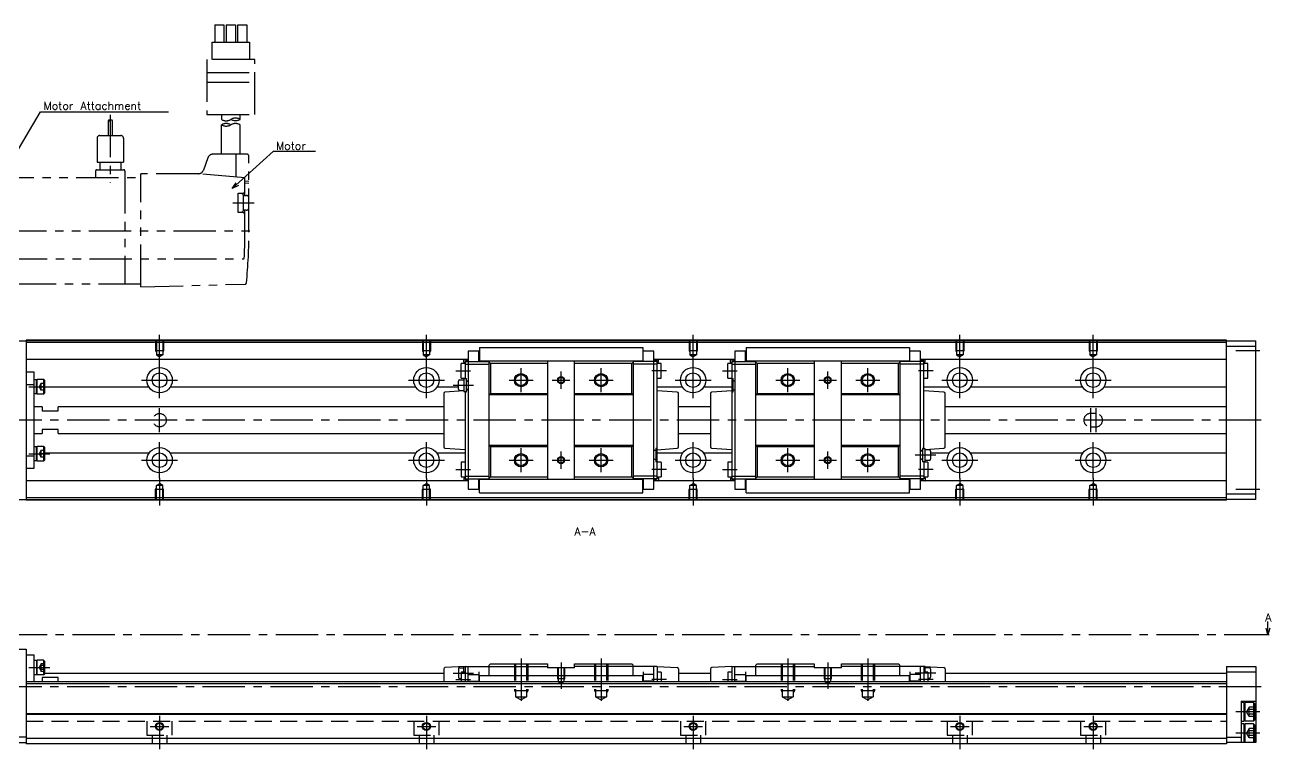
# Model space of a CAD drawing. Extents: x -2 to 701, y -8 to 279.
# Drawn here: x 234.3 to 701.5, y 8 to 279.5 of the extents above; entities that cross this region are included whole.
import ezdxf

# ---------------------------------------------------------------- set-up
doc = ezdxf.new("R2010")
doc.units = 0
doc.header["$LTSCALE"] = 0.5
for name, pattern in [('CENTER', [50.8, 31.75, -6.35, 6.35, -6.35]), ('DASHED', [19.05, 12.7, -6.35]), ('PHANTOM', [63.5, 31.75, -6.35, 6.35, -6.35, 6.35, -6.35])]:
    doc.linetypes.add(name, pattern=pattern)
for name, color, linetype in [('MSM_CENTER', 1, 'CENTER'), ('MSM_CONTINUOUS', 7, 'CONTINUOUS'), ('MSM_DASHED', 4, 'DASHED'), ('MSM_IMAGINARY', 6, 'PHANTOM'), ('MSM_NARROW', 5, 'CONTINUOUS'), ('MSM_PART_NUMBER', 7, 'CONTINUOUS')]:
    doc.layers.add(name, color=color, linetype=linetype)
doc.styles.get("Standard").update_dxf_attribs({"font": 'txt.shx', "height": 3, "bigfont": 'bigfont.shx'})

msp = doc.modelspace()

# ---------------------------------------------------------------- linework, layer by layer
at = {"layer": 'MSM_CENTER'}
for p, q in [((284.76, 153.09), (284.76, 163.3)), ((384.76, 153.09), (384.76, 163.3)), ((484.76, 153.09), (484.76, 163.3)), ((584.76, 153.09), (584.76, 163.3)), ((634.76, 153.09), (634.76, 163.3)), ((697.26, 157.3), (688.26, 157.3)), ((284.76, 139.55), (284.76, 153.05)), ((384.76, 139.55), (384.76, 153.05)), ((395.76, 149.8), (401.26, 149.8)), ((420.26, 141.8), (420.26, 150.8)), ((435.26, 143), (435.26, 149.6)), ((450.26, 141.8), (450.26, 150.8)), ((474.76, 149.8), (469.26, 149.8)), ((484.76, 139.55), (484.76, 153.05)), ((495.76, 149.8), (501.26, 149.8)), ((520.26, 141.8), (520.26, 150.8)), ((535.26, 143), (535.26, 149.6)), ((550.26, 141.8), (550.26, 150.8)), ((574.76, 149.8), (569.26, 149.8)), ((584.76, 139.55), (584.76, 153.05)), ((634.76, 139.55), (634.76, 153.05)), ((278.01, 146.3), (291.51, 146.3)), ((378.01, 146.3), (391.51, 146.3)), ((415.76, 146.3), (424.76, 146.3)), ((431.96, 146.3), (438.56, 146.3)), ((445.76, 146.3), (454.76, 146.3)), ((478.01, 146.3), (491.51, 146.3)), ((515.76, 146.3), (524.76, 146.3)), ((531.96, 146.3), (538.56, 146.3)), ((545.76, 146.3), (554.76, 146.3)), ((578.01, 146.3), (591.51, 146.3)), ((628.01, 146.3), (641.51, 146.3)), ((235.76, 143.86), (243.56, 143.86)), ((394.76, 144.4), (402.46, 144.4)), ((284.76, 126.8), (284.76, 135.8)), ((633.76, 135.8), (633.76, 126.8)), ((635.76, 135.8), (635.76, 126.8)), ((697.76, 131.3), (196.26, 131.3)), ((284.76, 109.55), (284.76, 123.05)), ((384.76, 109.55), (384.76, 123.05)), ((484.76, 109.55), (484.76, 123.05)), ((584.76, 109.55), (584.76, 123.05)), ((634.76, 109.55), (634.76, 123.05)), ((235.76, 118.74), (243.56, 118.74)), ((420.26, 111.8), (420.26, 120.8)), ((435.26, 113), (435.26, 119.6)), ((450.26, 111.8), (450.26, 120.8)), ((520.26, 111.8), (520.26, 120.8)), ((535.26, 113), (535.26, 119.6)), ((550.26, 111.8), (550.26, 120.8)), ((575.76, 118.2), (568.06, 118.2)), ((278.01, 116.3), (291.51, 116.3)), ((378.01, 116.3), (391.51, 116.3)), ((395.76, 112.8), (401.26, 112.8)), ((415.76, 116.3), (424.76, 116.3)), ((431.96, 116.3), (438.56, 116.3)), ((445.76, 116.3), (454.76, 116.3)), ((474.76, 112.8), (469.26, 112.8)), ((478.01, 116.3), (491.51, 116.3)), ((495.76, 112.8), (501.26, 112.8)), ((515.76, 116.3), (524.76, 116.3)), ((531.96, 116.3), (538.56, 116.3)), ((545.76, 116.3), (554.76, 116.3)), ((574.76, 112.8), (569.26, 112.8)), ((578.01, 116.3), (591.51, 116.3)), ((628.01, 116.3), (641.51, 116.3)), ((284.76, 109.51), (284.76, 99.3)), ((384.76, 109.51), (384.76, 99.3)), ((484.76, 109.51), (484.76, 99.3)), ((584.76, 109.51), (584.76, 99.3)), ((634.76, 109.51), (634.76, 99.3)), ((697.26, 105.3), (688.26, 105.3)), ((699.76, 50.8), (188.76, 50.8)), ((235.76, 38.55), (243.56, 38.55)), ((420.26, 42), (420.26, 24.41)), ((435.26, 40.5), (435.26, 30.54)), ((450.26, 42), (450.26, 24.41)), ((520.26, 42), (520.26, 24.41)), ((535.26, 40.5), (535.26, 30.54)), ((550.26, 42), (550.26, 24.41)), ((394.76, 36.5), (402.46, 36.5)), ((395.76, 34.1), (401.26, 34.1)), ((474.76, 34.1), (469.26, 34.1)), ((495.76, 34.1), (501.26, 34.1)), ((575.76, 36.5), (568.06, 36.5)), ((574.76, 34.1), (569.26, 34.1)), ((697.76, 31.3), (196.26, 31.3)), ((284.76, 20.5), (284.76, 8)), ((384.76, 20.5), (384.76, 8)), ((484.76, 20.5), (484.76, 8)), ((584.76, 20.5), (584.76, 8)), ((634.76, 20.5), (634.76, 8)), ((697.26, 22), (688.26, 22)), ((281.26, 16.5), (288.26, 16.5)), ((381.26, 16.5), (388.26, 16.5)), ((481.26, 16.5), (488.26, 16.5)), ((581.26, 16.5), (588.26, 16.5)), ((631.26, 16.5), (638.26, 16.5)), ((697.26, 14), (688.26, 14))]:
    msp.add_line(p, q, dxfattribs=at)
at = {"layer": 'MSM_CONTINUOUS'}
for p, q in [((219.76, 161), (234.76, 161)), ((684.76, 161.3), (234.76, 161.3)), ((234.76, 161.3), (234.76, 101.3)), ((684.76, 161.1), (234.76, 161.1)), ((684.76, 160.4), (234.76, 160.4)), ((684.76, 101.3), (684.76, 161.3)), ((684.76, 161), (695.76, 161)), ((684.76, 159), (695.76, 159)), ((695.76, 101.6), (695.76, 161)), ((400.46, 157.2), (400.46, 105.4)), ((404.46, 157.2), (400.46, 157.2)), ((404.46, 153.25), (404.46, 157.2)), ((404.66, 158.52), (465.86, 158.52)), ((404.66, 158.52), (404.66, 153.55)), ((465.86, 158.52), (465.86, 153.55)), ((466.06, 153.25), (466.06, 157.2)), ((470.06, 157.2), (466.06, 157.2)), ((470.06, 105.4), (470.06, 157.2)), ((500.46, 157.2), (500.46, 105.4)), ((504.46, 157.2), (500.46, 157.2)), ((504.46, 153.25), (504.46, 157.2)), ((504.66, 158.52), (565.86, 158.52)), ((504.66, 158.52), (504.66, 153.55)), ((565.86, 158.52), (565.86, 153.55)), ((566.06, 153.25), (566.06, 157.2)), ((570.06, 157.2), (566.06, 157.2)), ((570.06, 105.4), (570.06, 157.2)), ((398.76, 154.05), (234.76, 154.05)), ((397.76, 147.05), (397.76, 152.55)), ((399.26, 152.55), (397.76, 152.55)), ((400.46, 153.25), (398.76, 154.1)), ((398.76, 153.1), (398.76, 154.1)), ((399.26, 152.8), (398.76, 153.1)), ((400.46, 154.05), (398.86, 154.05)), ((400.46, 153.67), (398.96, 154.05)), ((399.26, 153.25), (399.26, 146.8)), ((399.26, 153.25), (408.26, 153.25)), ((399.26, 152.25), (408.26, 152.25)), ((404.46, 153.55), (466.06, 153.55)), ((408.26, 109.05), (408.26, 153.55)), ((408.26, 153.05), (408.76, 152.55)), ((430.16, 152.55), (408.76, 152.55)), ((408.76, 152.55), (408.76, 141.3)), ((430.16, 153.55), (430.16, 109.05)), ((440.36, 109.05), (440.36, 153.55)), ((461.76, 152.55), (440.36, 152.55)), ((461.76, 152.55), (462.26, 153.05)), ((461.76, 141.3), (461.76, 152.55)), ((462.26, 153.55), (462.26, 109.05)), ((471.26, 153.25), (462.26, 153.25)), ((471.26, 152.25), (462.26, 152.25)), ((470.06, 153.25), (471.76, 154.1)), ((470.06, 153.67), (471.56, 154.05)), ((471.66, 154.05), (470.06, 154.05)), ((471.26, 109.35), (471.26, 153.25)), ((471.26, 152.8), (471.76, 153.1)), ((472.76, 152.55), (471.26, 152.55)), ((471.76, 153.1), (471.76, 154.1)), ((498.76, 154.05), (471.76, 154.05)), ((472.76, 147.05), (472.76, 152.55)), ((497.76, 147.05), (497.76, 152.55)), ((499.26, 152.55), (497.76, 152.55)), ((500.46, 153.25), (498.76, 154.1)), ((498.76, 153.1), (498.76, 154.1)), ((499.26, 152.8), (498.76, 153.1)), ((500.46, 154.05), (498.86, 154.05)), ((500.46, 153.67), (498.96, 154.05)), ((499.26, 153.25), (499.26, 109.35)), ((499.26, 153.25), (508.26, 153.25)), ((499.26, 152.25), (508.26, 152.25)), ((504.46, 153.55), (566.06, 153.55)), ((508.26, 109.05), (508.26, 153.55)), ((508.26, 153.05), (508.76, 152.55)), ((508.76, 152.55), (508.76, 141.3)), ((530.16, 152.55), (508.76, 152.55)), ((530.16, 153.55), (530.16, 109.05)), ((540.36, 109.05), (540.36, 153.55)), ((561.76, 152.55), (540.36, 152.55)), ((561.76, 152.55), (562.26, 153.05)), ((561.76, 141.3), (561.76, 152.55)), ((562.26, 153.55), (562.26, 109.05)), ((571.26, 153.25), (562.26, 153.25)), ((571.26, 152.25), (562.26, 152.25)), ((570.06, 153.25), (571.76, 154.1)), ((571.66, 154.05), (570.06, 154.05)), ((570.06, 153.67), (571.56, 154.05)), ((571.26, 120.6), (571.26, 153.25)), ((571.26, 152.8), (571.76, 153.1)), ((572.76, 152.55), (571.26, 152.55)), ((571.76, 153.1), (571.76, 154.1)), ((684.76, 154.05), (571.76, 154.05)), ((572.76, 147.05), (572.76, 152.55)), ((237.76, 149.3), (234.76, 149.3)), ((237.76, 113.3), (237.76, 149.3)), ((238.56, 146.46), (237.76, 146.46)), ((238.56, 146.31), (238.86, 146.61)), ((238.56, 141.26), (238.56, 146.46)), ((238.86, 141.11), (238.86, 146.61)), ((241.26, 146.61), (238.86, 146.61)), ((241.26, 146.61), (241.26, 141.11)), ((241.56, 146.31), (241.26, 146.61)), ((241.56, 146.31), (241.56, 141.41)), ((396.76, 142.9), (396.76, 145.9)), ((397.26, 146.4), (398.76, 146.4)), ((397.76, 147.05), (399.26, 147.05)), ((399.76, 146.8), (398.76, 146.8)), ((398.76, 146.8), (398.76, 142)), ((399.26, 146.9), (399.76, 146.9)), ((399.76, 141.9), (399.76, 146.9)), ((399.76, 146.1), (400.46, 146.1)), ((399.76, 145.9), (400.46, 145.9)), ((471.26, 147.05), (472.76, 147.05)), ((497.76, 147.05), (499.26, 147.05)), ((499.26, 146.9), (499.76, 146.9)), ((499.76, 141.9), (499.76, 146.9)), ((499.76, 146.1), (500.46, 146.1)), ((571.26, 147.05), (572.76, 147.05)), ((234.76, 144.72), (237.76, 144.72)), ((237.76, 141.26), (238.56, 141.26)), ((238.56, 141.41), (238.86, 141.11)), ((241.26, 141.11), (238.86, 141.11)), ((241.26, 141.11), (241.56, 141.41)), ((280.81, 143.66), (241.56, 143.66)), ((380.81, 143.66), (288.71, 143.66)), ((396.76, 143.66), (388.71, 143.66)), ((391.26, 141.3), (391.26, 121.3)), ((398.76, 142.27), (391.73, 141.8)), ((397.26, 142.4), (398.76, 142.4)), ((398.76, 142), (399.76, 142)), ((399.26, 142), (399.26, 109.35)), ((399.26, 141.9), (399.76, 141.9)), ((399.76, 142.9), (400.46, 142.9)), ((399.76, 142.7), (400.46, 142.7)), ((408.76, 141.3), (408.26, 140.8)), ((430.16, 140.8), (408.26, 140.8)), ((408.76, 141.3), (430.16, 141.3)), ((440.36, 141.3), (461.76, 141.3)), ((462.26, 140.8), (440.36, 140.8)), ((462.26, 140.8), (461.76, 141.3)), ((480.81, 143.66), (471.26, 143.66)), ((478.79, 141.8), (471.26, 142.3)), ((479.26, 121.3), (479.26, 141.3)), ((499.26, 143.66), (488.71, 143.66)), ((491.26, 141.3), (491.26, 121.3)), ((499.26, 142.3), (491.73, 141.8)), ((499.26, 141.9), (499.76, 141.9)), ((499.76, 142.7), (500.46, 142.7)), ((508.76, 141.3), (508.26, 140.8)), ((530.16, 140.8), (508.26, 140.8)), ((508.76, 141.3), (530.16, 141.3)), ((540.36, 141.3), (561.76, 141.3)), ((562.26, 140.8), (540.36, 140.8)), ((562.26, 140.8), (561.76, 141.3)), ((580.81, 143.66), (571.26, 143.66)), ((578.79, 141.8), (571.26, 142.3)), ((579.26, 121.3), (579.26, 141.3)), ((630.81, 143.66), (588.71, 143.66)), ((684.76, 143.66), (638.71, 143.66)), ((240.76, 136.3), (237.76, 136.3)), ((240.76, 136.3), (240.76, 134.8)), ((391.26, 136.3), (246.76, 136.3)), ((246.76, 134.8), (246.76, 136.3)), ((491.26, 136.3), (479.26, 136.3)), ((684.76, 136.3), (579.26, 136.3)), ((240.76, 134.8), (246.76, 134.8)), ((237.76, 126.3), (240.76, 126.3)), ((246.76, 127.8), (240.76, 127.8)), ((240.76, 127.8), (240.76, 126.3)), ((246.76, 126.3), (246.76, 127.8)), ((246.76, 126.3), (391.26, 126.3)), ((479.26, 126.3), (491.26, 126.3)), ((579.26, 126.3), (684.76, 126.3)), ((238.56, 121.19), (238.86, 121.49)), ((238.86, 115.99), (238.86, 121.49)), ((241.26, 121.49), (238.86, 121.49)), ((241.56, 121.19), (241.26, 121.49)), ((241.26, 121.49), (241.26, 115.99)), ((430.16, 121.8), (408.26, 121.8)), ((408.26, 121.8), (408.76, 121.3)), ((462.26, 121.8), (440.36, 121.8)), ((461.76, 121.3), (462.26, 121.8)), ((508.26, 121.8), (508.76, 121.3)), ((530.16, 121.8), (508.26, 121.8)), ((562.26, 121.8), (540.36, 121.8)), ((561.76, 121.3), (562.26, 121.8)), ((234.76, 117.88), (237.76, 117.88)), ((238.56, 121.34), (237.76, 121.34)), ((238.56, 116.14), (238.56, 121.34)), ((241.56, 121.19), (241.56, 116.29)), ((280.81, 118.94), (241.56, 118.94)), ((380.81, 118.94), (288.71, 118.94)), ((399.26, 118.94), (388.71, 118.94)), ((391.73, 120.8), (399.26, 120.3)), ((430.16, 121.3), (408.76, 121.3)), ((408.76, 121.3), (408.76, 110.05)), ((461.76, 121.3), (440.36, 121.3)), ((461.76, 110.05), (461.76, 121.3)), ((470.76, 119.9), (470.06, 119.9)), ((471.26, 120.7), (470.76, 120.7)), ((470.76, 120.7), (470.76, 115.7)), ((471.26, 120.23), (478.8, 120.8)), ((480.81, 118.94), (471.26, 118.94)), ((499.26, 118.94), (488.71, 118.94)), ((491.73, 120.8), (499.26, 120.3)), ((530.16, 121.3), (508.76, 121.3)), ((508.76, 121.3), (508.76, 110.05)), ((561.76, 121.3), (540.36, 121.3)), ((561.76, 110.05), (561.76, 121.3)), ((570.76, 119.9), (570.06, 119.9)), ((570.76, 119.7), (570.06, 119.7)), ((571.26, 120.7), (570.76, 120.7)), ((570.76, 120.7), (570.76, 115.7)), ((571.76, 120.6), (570.76, 120.6)), ((571.76, 120.27), (578.8, 120.8)), ((571.76, 115.8), (571.76, 120.6)), ((573.26, 120.2), (571.76, 120.2)), ((573.76, 119.7), (573.76, 116.7)), ((580.81, 118.94), (573.76, 118.94)), ((630.81, 118.94), (588.71, 118.94)), ((684.76, 118.94), (638.71, 118.94)), ((234.76, 113.3), (237.76, 113.3)), ((237.76, 116.14), (238.56, 116.14)), ((238.56, 116.29), (238.86, 115.99)), ((241.26, 115.99), (238.86, 115.99)), ((241.26, 115.99), (241.56, 116.29)), ((397.76, 115.55), (397.76, 110.05)), ((399.26, 115.55), (397.76, 115.55)), ((470.76, 116.5), (470.06, 116.5)), ((471.26, 115.7), (470.76, 115.7)), ((472.76, 115.55), (471.26, 115.55)), ((472.76, 115.55), (472.76, 110.05)), ((497.76, 115.55), (497.76, 110.05)), ((499.26, 115.55), (497.76, 115.55)), ((570.76, 116.7), (570.06, 116.7)), ((570.76, 116.5), (570.06, 116.5)), ((570.76, 115.8), (571.76, 115.8)), ((571.26, 115.7), (570.76, 115.7)), ((571.26, 115.8), (571.26, 109.35)), ((572.76, 115.55), (571.26, 115.55)), ((573.26, 116.2), (571.76, 116.2)), ((572.76, 115.55), (572.76, 110.05)), ((398.76, 108.55), (234.76, 108.55)), ((397.76, 110.05), (399.26, 110.05)), ((399.26, 109.8), (398.76, 109.5)), ((398.76, 109.5), (398.76, 108.5)), ((400.46, 109.35), (398.76, 108.5)), ((400.46, 108.55), (398.86, 108.55)), ((400.46, 108.92), (398.96, 108.55)), ((399.26, 110.35), (408.26, 110.35)), ((399.26, 109.35), (408.26, 109.35)), ((404.46, 105.4), (404.46, 109.35)), ((466.06, 109.05), (404.46, 109.05)), ((404.66, 104.08), (404.66, 109.05)), ((408.76, 110.05), (408.26, 109.55)), ((408.76, 110.05), (430.16, 110.05)), ((440.36, 110.05), (461.76, 110.05)), ((462.26, 109.55), (461.76, 110.05)), ((471.26, 110.35), (462.26, 110.35)), ((471.26, 109.35), (462.26, 109.35)), ((465.86, 104.08), (465.86, 109.05)), ((466.06, 109.35), (466.06, 105.4)), ((470.06, 109.35), (471.76, 108.5)), ((470.06, 108.92), (471.56, 108.55)), ((471.66, 108.55), (470.06, 108.55)), ((471.26, 110.05), (472.76, 110.05)), ((471.26, 109.8), (471.76, 109.5)), ((471.76, 109.5), (471.76, 108.5)), ((498.76, 108.55), (471.76, 108.55)), ((497.76, 110.05), (499.26, 110.05)), ((499.26, 109.8), (498.76, 109.5)), ((498.76, 109.5), (498.76, 108.5)), ((500.46, 109.35), (498.76, 108.5)), ((500.46, 108.55), (498.86, 108.55)), ((500.46, 108.92), (498.96, 108.55)), ((499.26, 110.35), (508.26, 110.35)), ((499.26, 109.35), (508.26, 109.35)), ((504.46, 105.4), (504.46, 109.35)), ((566.06, 109.05), (504.46, 109.05)), ((504.66, 104.08), (504.66, 109.05)), ((508.76, 110.05), (508.26, 109.55)), ((508.76, 110.05), (530.16, 110.05)), ((540.36, 110.05), (561.76, 110.05)), ((562.26, 109.55), (561.76, 110.05)), ((571.26, 110.35), (562.26, 110.35)), ((571.26, 109.35), (562.26, 109.35)), ((565.86, 104.08), (565.86, 109.05)), ((566.06, 109.35), (566.06, 105.4)), ((570.06, 109.35), (571.76, 108.5)), ((570.06, 108.92), (571.56, 108.55)), ((571.66, 108.55), (570.06, 108.55)), ((571.26, 110.05), (572.76, 110.05)), ((571.26, 109.8), (571.76, 109.5)), ((571.76, 109.5), (571.76, 108.5)), ((684.76, 108.55), (571.76, 108.55)), ((400.46, 105.4), (404.46, 105.4)), ((404.66, 106.55), (404.46, 106.55)), ((404.66, 104.08), (465.86, 104.08)), ((466.06, 106.55), (465.86, 106.55)), ((466.06, 105.4), (470.06, 105.4)), ((500.46, 105.4), (504.46, 105.4)), ((504.66, 106.55), (504.46, 106.55)), ((504.66, 104.08), (565.86, 104.08)), ((566.06, 106.55), (565.86, 106.55)), ((566.06, 105.4), (570.06, 105.4)), ((695.76, 103.6), (684.76, 103.6)), ((219.76, 101.6), (234.76, 101.6)), ((684.76, 102.2), (234.76, 102.2)), ((684.76, 101.5), (234.76, 101.5)), ((684.76, 101.3), (234.76, 101.3)), ((695.76, 101.6), (684.76, 101.6)), ((700.26, 50.8), (699.59, 53.3)), ((700.26, 50.8), (700.26, 55.8)), ((700.93, 53.3), (700.26, 50.8)), ((700.76, 50.8), (699.76, 50.8)), ((222.76, 45.5), (234.76, 45.5)), ((234.76, 45.5), (234.76, 10)), ((234.76, 43.3), (237.76, 43.3)), ((237.76, 33.2), (237.76, 43.3)), ((238.56, 41.15), (237.76, 41.15)), ((238.56, 41), (238.86, 41.3)), ((238.56, 41.15), (238.56, 35.95)), ((238.86, 35.8), (238.86, 41.3)), ((241.26, 41.3), (238.86, 41.3)), ((241.26, 41.3), (241.26, 35.8)), ((241.56, 41), (241.26, 41.3)), ((241.56, 41), (241.56, 36.1)), ((391.26, 38.03), (391.26, 33.2)), ((399.26, 39), (391.73, 38.53)), ((399.26, 39), (430.16, 39)), ((399.26, 39), (399.26, 33.2)), ((400.46, 33.2), (400.46, 39)), ((408.76, 40), (408.26, 39.5)), ((408.26, 35.4), (408.26, 39.5)), ((408.76, 40), (430.16, 40)), ((430.16, 40), (430.16, 38.5)), ((440.36, 38.5), (430.16, 38.5)), ((440.36, 40), (461.76, 40)), ((440.36, 38.5), (440.36, 40)), ((471.26, 39), (440.36, 39)), ((462.26, 39.5), (461.76, 40)), ((462.26, 35.4), (462.26, 39.5)), ((470.06, 33.2), (470.06, 39)), ((471.26, 39), (478.79, 38.53)), ((471.26, 39), (471.26, 33.2)), ((479.26, 38.03), (479.26, 33.2)), ((491.26, 38.03), (491.26, 33.2)), ((499.26, 39), (491.73, 38.53)), ((499.26, 39), (530.16, 39)), ((499.26, 39), (499.26, 33.2)), ((500.46, 33.2), (500.46, 39)), ((508.76, 40), (508.26, 39.5)), ((508.26, 35.4), (508.26, 39.5)), ((508.76, 40), (530.16, 40)), ((530.16, 40), (530.16, 38.5)), ((540.36, 38.5), (530.16, 38.5)), ((540.36, 40), (561.76, 40)), ((540.36, 38.5), (540.36, 40)), ((571.26, 39), (540.36, 39)), ((562.26, 39.5), (561.76, 40)), ((562.26, 35.4), (562.26, 39.5)), ((570.06, 33.2), (570.06, 39)), ((571.26, 39), (571.26, 33.2)), ((571.26, 39), (578.79, 38.53)), ((571.76, 38.9), (571.26, 38.9)), ((571.76, 36.85), (571.76, 38.9)), ((573.26, 38.5), (571.76, 38.5)), ((573.76, 38), (573.76, 35)), ((579.26, 38.03), (579.26, 33.2)), ((684.76, 39), (684.76, 10)), ((684.76, 39), (695.76, 39)), ((695.76, 39), (695.76, 10.5)), ((684.76, 33.2), (234.76, 33.2)), ((237.76, 35.95), (238.56, 35.95)), ((238.56, 36.1), (238.86, 35.8)), ((241.26, 35.8), (238.86, 35.8)), ((246.76, 34.87), (240.76, 34.87)), ((240.76, 34.87), (240.76, 33.2)), ((241.26, 35.8), (241.56, 36.1)), ((391.26, 36.3), (241.56, 36.3)), ((246.76, 33.2), (246.76, 34.87)), ((399.26, 36.85), (397.76, 36.85)), ((397.76, 36.85), (397.76, 33.2)), ((400.46, 36), (404.46, 36)), ((400.46, 33.5), (404.46, 33.5)), ((404.46, 37), (404.46, 33.2)), ((404.66, 35.1), (404.46, 35.1)), ((404.66, 34.3), (404.46, 34.3)), ((465.86, 35.4), (404.66, 35.4)), ((404.66, 33.2), (404.66, 35.4)), ((465.86, 33.2), (465.86, 35.4)), ((466.06, 35.1), (465.86, 35.1)), ((466.06, 34.3), (465.86, 34.3)), ((466.06, 37), (466.06, 33.2)), ((470.06, 36), (466.06, 36)), ((470.06, 33.5), (466.06, 33.5)), ((472.76, 36.85), (471.26, 36.85)), ((472.76, 36.85), (472.76, 33.2)), ((491.26, 36.3), (479.26, 36.3)), ((497.76, 36.85), (497.76, 33.2)), ((499.26, 36.85), (497.76, 36.85)), ((500.46, 36), (504.46, 36)), ((500.46, 33.5), (504.46, 33.5)), ((504.46, 37), (504.46, 33.2)), ((504.66, 35.1), (504.46, 35.1)), ((504.66, 34.3), (504.46, 34.3)), ((565.86, 35.4), (504.66, 35.4)), ((504.66, 33.2), (504.66, 35.4)), ((565.86, 33.2), (565.86, 35.4)), ((566.06, 35.1), (565.86, 35.1)), ((566.06, 34.3), (565.86, 34.3)), ((566.06, 37), (566.06, 33.2)), ((570.06, 36), (566.06, 36)), ((570.06, 33.5), (566.06, 33.5)), ((572.76, 36.85), (571.26, 36.85)), ((572.76, 36.85), (572.76, 33.2)), ((573.26, 34.5), (572.76, 34.5)), ((684.76, 36.3), (579.26, 36.3)), ((684.76, 37), (695.76, 37)), ((684.76, 32.5), (234.76, 32.5)), ((690.26, 26), (690.26, 10.5)), ((690.26, 26), (695.76, 26)), ((691.26, 25.5), (690.26, 25.5)), ((691.26, 25.5), (691.26, 18.5)), ((691.26, 25.1), (691.66, 25.5)), ((691.66, 25.5), (691.66, 18.5)), ((694.86, 25.5), (691.66, 25.5)), ((694.86, 25.5), (694.86, 18.5)), ((695.26, 25.1), (694.86, 25.5)), ((695.26, 25.1), (695.26, 18.9)), ((684.76, 21.2), (234.76, 21.2)), ((684.76, 21), (234.76, 21)), ((691.66, 18.5), (691.26, 18.9)), ((694.86, 18.5), (695.26, 18.9)), ((690.26, 18.5), (691.26, 18.5)), ((691.26, 17.5), (690.26, 17.5)), ((691.26, 17.5), (691.26, 10.5)), ((691.26, 17.1), (691.66, 17.5)), ((694.86, 18.5), (691.66, 18.5)), ((691.66, 17.5), (691.66, 10.5)), ((694.86, 17.5), (691.66, 17.5)), ((694.86, 17.5), (694.86, 10.5)), ((695.26, 17.1), (694.86, 17.5)), ((695.26, 17.1), (695.26, 10.9)), ((234.76, 12.5), (225.26, 12.5)), ((225.26, 10.5), (234.76, 10.5)), ((684.76, 12), (234.76, 12)), ((684.76, 10), (234.76, 10)), ((684.76, 12.5), (690.26, 12.5)), ((695.76, 10.5), (684.76, 10.5)), ((691.66, 10.5), (691.26, 10.9)), ((694.86, 10.5), (695.26, 10.9))]:
    msp.add_line(p, q, dxfattribs=at)
for centre, radius in [((284.76, 146.3), 4.75), ((384.76, 146.3), 4.75), ((484.76, 146.3), 4.75), ((584.76, 146.3), 4.75), ((634.76, 146.3), 4.75), ((284.76, 146.3), 2.75), ((384.76, 146.3), 2.75), ((420.26, 146.3), 2.07), ((435.26, 146.3), 1.06), ((450.26, 146.3), 2.07), ((484.76, 146.3), 2.75), ((520.26, 146.3), 2.07), ((535.26, 146.3), 1.06), ((550.26, 146.3), 2.07), ((584.76, 146.3), 2.75), ((634.76, 146.3), 2.75), ((284.76, 116.3), 4.75), ((284.76, 116.3), 2.75), ((384.76, 116.3), 4.75), ((384.76, 116.3), 2.75), ((420.26, 116.3), 2.07), ((435.26, 116.3), 1.06), ((450.26, 116.3), 2.07), ((484.76, 116.3), 4.75), ((484.76, 116.3), 2.75), ((520.26, 116.3), 2.07), ((535.26, 116.3), 1.06), ((550.26, 116.3), 2.07), ((584.76, 116.3), 4.75), ((584.76, 116.3), 2.75), ((634.76, 116.3), 4.75), ((634.76, 116.3), 2.75), ((284.76, 16.5), 1.23), ((384.76, 16.5), 1.23), ((484.76, 16.5), 1.23), ((584.76, 16.5), 1.23), ((634.76, 16.5), 1.23)]:
    msp.add_circle(centre, radius, dxfattribs=at)
for centre, start, end in [((397.26, 145.9), 90, 180), ((391.76, 141.3), 93.8066, 180), ((397.26, 142.9), 180, 270), ((478.76, 141.3), 0, 86.1934), ((491.76, 141.3), 93.8066, 180), ((578.76, 141.3), 0, 86.1934), ((391.76, 121.3), 180, 266.1934), ((478.76, 121.3), 274.3133, 0), ((491.76, 121.3), 180, 266.1934), ((573.26, 119.7), 0, 90), ((578.76, 121.3), 274.3133, 0), ((573.26, 116.7), 270, 0), ((391.76, 38.03), 93.5763, 180), ((478.76, 38.03), 0, 86.4237), ((491.76, 38.03), 93.5763, 180), ((573.26, 38), 0, 90), ((578.76, 38.03), 0, 86.4237), ((573.26, 35), 270, 0)]:
    msp.add_arc(centre, 0.5, start, end, dxfattribs=at)
at = {"layer": 'MSM_DASHED'}
for p, q in [((283.26, 161.3), (283.26, 157.3)), ((283.53, 161.3), (283.53, 155.8)), ((285.99, 161.3), (285.99, 155.8)), ((286.26, 161.3), (286.26, 157.3)), ((383.26, 161.3), (383.26, 157.3)), ((383.53, 161.3), (383.53, 155.8)), ((385.99, 161.3), (385.99, 155.8)), ((386.26, 161.3), (386.26, 157.3)), ((483.26, 161.3), (483.26, 157.3)), ((483.53, 161.3), (483.53, 155.8)), ((485.99, 161.3), (485.99, 155.8)), ((486.26, 161.3), (486.26, 157.3)), ((583.26, 161.3), (583.26, 157.3)), ((583.53, 161.3), (583.53, 155.8)), ((585.99, 161.3), (585.99, 155.8)), ((586.26, 161.3), (586.26, 157.3)), ((633.26, 161.3), (633.26, 157.3)), ((633.53, 161.3), (633.53, 155.8)), ((635.99, 161.3), (635.99, 155.8)), ((636.26, 161.3), (636.26, 157.3)), ((283.26, 157.3), (283.53, 156.83)), ((286.26, 157.3), (283.26, 157.3)), ((285.99, 155.8), (283.53, 155.8)), ((283.53, 155.8), (284.76, 155.09)), ((285.99, 155.8), (284.76, 155.09)), ((286.26, 157.3), (285.99, 156.83)), ((386.26, 157.3), (383.26, 157.3)), ((383.26, 157.3), (383.53, 156.83)), ((383.53, 155.8), (384.76, 155.09)), ((385.99, 155.8), (383.53, 155.8)), ((385.99, 155.8), (384.76, 155.09)), ((386.26, 157.3), (385.99, 156.83)), ((483.26, 157.3), (483.53, 156.83)), ((486.26, 157.3), (483.26, 157.3)), ((485.99, 155.8), (483.53, 155.8)), ((483.53, 155.8), (484.76, 155.09)), ((485.99, 155.8), (484.76, 155.09)), ((486.26, 157.3), (485.99, 156.83)), ((586.26, 157.3), (583.26, 157.3)), ((583.26, 157.3), (583.53, 156.83)), ((585.99, 155.8), (583.53, 155.8)), ((583.53, 155.8), (584.76, 155.09)), ((585.99, 155.8), (584.76, 155.09)), ((586.26, 157.3), (585.99, 156.83)), ((636.26, 157.3), (633.26, 157.3)), ((633.26, 157.3), (633.53, 156.83)), ((633.53, 155.8), (634.76, 155.09)), ((635.99, 155.8), (633.53, 155.8)), ((635.99, 155.8), (634.76, 155.09)), ((636.26, 157.3), (635.99, 156.83)), ((240.26, 145.11), (239.54, 143.86)), ((241.56, 145.11), (240.26, 145.11)), ((240.26, 145.11), (240.26, 142.61)), ((239.54, 143.86), (240.26, 142.61)), ((241.56, 143.86), (240.26, 143.86)), ((241.56, 142.61), (240.26, 142.61)), ((635.76, 133.8), (633.76, 133.8)), ((633.76, 128.8), (635.76, 128.8)), ((240.26, 119.99), (239.54, 118.74)), ((239.54, 118.74), (240.26, 117.49)), ((241.56, 119.99), (240.26, 119.99)), ((240.26, 119.99), (240.26, 117.49)), ((241.56, 118.74), (240.26, 118.74)), ((241.56, 117.49), (240.26, 117.49)), ((283.53, 106.8), (284.76, 107.51)), ((285.99, 106.8), (284.76, 107.51)), ((383.53, 106.8), (384.76, 107.51)), ((385.99, 106.8), (384.76, 107.51)), ((483.53, 106.8), (484.76, 107.51)), ((485.99, 106.8), (484.76, 107.51)), ((583.53, 106.8), (584.76, 107.51)), ((585.99, 106.8), (584.76, 107.51)), ((633.53, 106.8), (634.76, 107.51)), ((635.99, 106.8), (634.76, 107.51)), ((283.26, 105.3), (283.53, 105.77)), ((283.26, 101.3), (283.26, 105.3)), ((286.26, 105.3), (283.26, 105.3)), ((283.53, 101.3), (283.53, 106.8)), ((285.99, 106.8), (283.53, 106.8)), ((285.99, 101.3), (285.99, 106.8)), ((286.26, 105.3), (285.99, 105.77)), ((286.26, 101.3), (286.26, 105.3)), ((383.26, 105.3), (383.53, 105.77)), ((386.26, 105.3), (383.26, 105.3)), ((383.26, 101.3), (383.26, 105.3)), ((385.99, 106.8), (383.53, 106.8)), ((383.53, 101.3), (383.53, 106.8)), ((385.99, 101.3), (385.99, 106.8)), ((386.26, 105.3), (385.99, 105.77)), ((386.26, 101.3), (386.26, 105.3)), ((483.26, 105.3), (483.53, 105.77)), ((483.26, 101.3), (483.26, 105.3)), ((486.26, 105.3), (483.26, 105.3)), ((483.53, 101.3), (483.53, 106.8)), ((485.99, 106.8), (483.53, 106.8)), ((485.99, 101.3), (485.99, 106.8)), ((486.26, 105.3), (485.99, 105.77)), ((486.26, 101.3), (486.26, 105.3)), ((583.26, 105.3), (583.53, 105.77)), ((583.26, 101.3), (583.26, 105.3)), ((586.26, 105.3), (583.26, 105.3)), ((583.53, 101.3), (583.53, 106.8)), ((585.99, 106.8), (583.53, 106.8)), ((585.99, 101.3), (585.99, 106.8)), ((586.26, 105.3), (585.99, 105.77)), ((586.26, 101.3), (586.26, 105.3)), ((633.26, 105.3), (633.53, 105.77)), ((633.26, 101.3), (633.26, 105.3)), ((636.26, 105.3), (633.26, 105.3)), ((633.53, 101.3), (633.53, 106.8)), ((635.99, 106.8), (633.53, 106.8)), ((635.99, 101.3), (635.99, 106.8)), ((636.26, 105.3), (635.99, 105.77)), ((636.26, 101.3), (636.26, 105.3)), ((240.26, 39.8), (239.54, 38.55)), ((239.54, 38.55), (240.26, 37.3)), ((240.26, 39.99), (240.26, 37.11)), ((241.56, 39.99), (240.26, 39.99)), ((241.56, 39.27), (240.26, 39.27)), ((241.56, 37.83), (240.26, 37.83)), ((396.76, 38), (396.76, 35)), ((397.26, 38.5), (398.76, 38.5)), ((398.76, 36.85), (398.76, 38.9)), ((398.76, 38.9), (399.26, 38.9)), ((417.76, 40), (417.76, 30)), ((418.19, 40), (418.19, 27.6)), ((422.33, 40), (422.33, 27.6)), ((422.76, 40), (422.76, 30)), ((433.96, 38.5), (433.96, 34.5)), ((434.2, 38.5), (434.2, 33.15)), ((436.32, 38.5), (436.32, 33.15)), ((436.56, 38.5), (436.56, 34.5)), ((447.76, 40), (447.76, 30)), ((448.19, 40), (448.19, 27.6)), ((452.33, 40), (452.33, 27.6)), ((452.76, 40), (452.76, 30)), ((517.76, 40), (517.76, 30)), ((518.19, 40), (518.19, 27.6)), ((522.33, 40), (522.33, 27.6)), ((522.76, 40), (522.76, 30)), ((533.96, 38.5), (533.96, 34.5)), ((534.2, 38.5), (534.2, 33.15)), ((536.32, 38.5), (536.32, 33.15)), ((536.56, 38.5), (536.56, 34.5)), ((547.76, 40), (547.76, 30)), ((548.19, 40), (548.19, 27.6)), ((552.33, 40), (552.33, 27.6)), ((552.76, 40), (552.76, 30)), ((241.56, 37.11), (240.26, 37.11)), ((397.26, 34.5), (397.76, 34.5)), ((433.96, 34.5), (434.2, 34.08)), ((433.96, 34.5), (436.56, 34.5)), ((434.2, 33.15), (436.32, 33.15)), ((434.2, 33.15), (435.26, 32.54)), ((436.32, 33.15), (435.26, 32.54)), ((436.56, 34.5), (436.32, 34.08)), ((533.96, 34.5), (536.56, 34.5)), ((533.96, 34.5), (534.2, 34.08)), ((534.2, 33.15), (536.32, 33.15)), ((534.2, 33.15), (535.26, 32.54)), ((536.32, 33.15), (535.26, 32.54)), ((536.56, 34.5), (536.32, 34.08)), ((417.76, 30), (422.76, 30)), ((417.76, 30), (418.19, 29.25)), ((422.76, 30), (422.33, 29.25)), ((447.76, 30), (452.76, 30)), ((447.76, 30), (448.19, 29.25)), ((452.76, 30), (452.33, 29.25)), ((517.76, 30), (522.76, 30)), ((517.76, 30), (518.19, 29.25)), ((522.76, 30), (522.33, 29.25)), ((547.76, 30), (552.76, 30)), ((547.76, 30), (548.19, 29.25)), ((552.76, 30), (552.33, 29.25)), ((418.19, 27.6), (422.33, 27.6)), ((418.19, 27.6), (420.26, 26.41)), ((422.33, 27.6), (420.26, 26.41)), ((448.19, 27.6), (452.33, 27.6)), ((448.19, 27.6), (450.26, 26.41)), ((452.33, 27.6), (450.26, 26.41)), ((518.19, 27.6), (522.33, 27.6)), ((518.19, 27.6), (520.26, 26.41)), ((522.33, 27.6), (520.26, 26.41)), ((548.19, 27.6), (552.33, 27.6)), ((548.19, 27.6), (550.26, 26.41)), ((552.33, 27.6), (550.26, 26.41)), ((693.26, 23.73), (692.26, 22)), ((695.26, 23.73), (693.26, 23.73)), ((693.26, 20.27), (693.26, 23.73)), ((693.26, 20.27), (692.26, 22)), ((695.26, 22.87), (693.26, 22.87)), ((695.26, 21.13), (693.26, 21.13)), ((695.26, 20.27), (693.26, 20.27)), ((234.76, 18.5), (684.76, 18.5)), ((280.01, 18.5), (280.01, 13.2)), ((289.51, 13.2), (289.51, 18.5)), ((380.01, 18.5), (380.01, 13.2)), ((389.51, 13.2), (389.51, 18.5)), ((480.01, 18.5), (480.01, 13.2)), ((489.51, 13.2), (489.51, 18.5)), ((580.01, 18.5), (580.01, 13.2)), ((589.51, 13.2), (589.51, 18.5)), ((630.01, 18.5), (630.01, 13.2)), ((639.51, 13.2), (639.51, 18.5)), ((693.26, 15.73), (692.26, 14)), ((695.26, 15.73), (693.26, 15.73)), ((693.26, 12.27), (693.26, 15.73)), ((695.26, 14.87), (693.26, 14.87)), ((280.01, 13.2), (289.51, 13.2)), ((282.01, 13.2), (282.01, 10)), ((287.51, 13.2), (287.51, 10)), ((380.01, 13.2), (389.51, 13.2)), ((382.01, 13.2), (382.01, 10)), ((387.51, 13.2), (387.51, 10)), ((480.01, 13.2), (489.51, 13.2)), ((482.01, 13.2), (482.01, 10)), ((487.51, 13.2), (487.51, 10)), ((580.01, 13.2), (589.51, 13.2)), ((582.01, 13.2), (582.01, 10)), ((587.51, 13.2), (587.51, 10)), ((630.01, 13.2), (639.51, 13.2)), ((632.01, 13.2), (632.01, 10)), ((637.51, 13.2), (637.51, 10)), ((693.26, 12.27), (692.26, 14)), ((695.26, 13.13), (693.26, 13.13)), ((695.26, 12.27), (693.26, 12.27))]:
    msp.add_line(p, q, dxfattribs=at)
msp.add_circle((284.76, 131.3), 2.5, dxfattribs=at)
for centre, radius, start, end in [((633.76, 131.3), 2.5, 90, 270), ((635.76, 131.3), 2.5, 270, 90), ((397.26, 38), 0.5, 90, 180), ((397.26, 35), 0.5, 180, 270)]:
    msp.add_arc(centre, radius, start, end, dxfattribs=at)
at = {"layer": 'MSM_IMAGINARY'}
for p, q in [((305.46, 279.48), (308.86, 279.48)), ((305.46, 279.48), (305.46, 272.98)), ((308.86, 279.48), (308.86, 272.98)), ((309.76, 279.48), (313.16, 279.48)), ((309.76, 279.48), (309.76, 272.98)), ((313.16, 279.48), (313.16, 272.98)), ((314.06, 279.48), (317.46, 279.48)), ((314.06, 272.98), (314.06, 279.48)), ((317.46, 279.48), (317.46, 272.98)), ((304.46, 272.98), (318.46, 272.98)), ((304.46, 266.48), (304.46, 272.98)), ((318.46, 272.98), (318.46, 266.48)), ((320.46, 266.48), (302.46, 266.48)), ((302.46, 266.48), (302.46, 245.86)), ((320.46, 245.86), (320.46, 266.48)), ((302.46, 261.63), (320.46, 261.63)), ((302.46, 258.03), (320.46, 258.03)), ((265.41, 243.64), (265.41, 238)), ((266.26, 245.75), (266.26, 220.3)), ((267.11, 238), (267.11, 243.64)), ((302.46, 245.86), (320.46, 245.86)), ((307.96, 245.86), (307.96, 244.07)), ((314.96, 244.07), (314.96, 245.86)), ((307.96, 231), (307.96, 242.04)), ((314.96, 231), (314.96, 242.04)), ((261.31, 237), (261.31, 228)), ((262.31, 238), (270.21, 238)), ((271.21, 237), (271.21, 228)), ((302.88, 229.68), (301.18, 225.02)), ((317.46, 231), (304.76, 231)), ((313.46, 222.46), (313.46, 231)), ((318.26, 202.3), (318.26, 230.2)), ((260.76, 224.7), (260.76, 222.3)), ((261.26, 225.2), (271.26, 225.2)), ((261.31, 228), (271.21, 228)), ((262.36, 228), (262.36, 225.2)), ((270.16, 228), (270.16, 225.2)), ((271.76, 224.7), (271.76, 182.3)), ((221.76, 222.3), (277.76, 222.3)), ((277.76, 181.3), (277.76, 223.7)), ((299.3, 223.7), (277.76, 223.7)), ((316.76, 222.17), (299.3, 223.7)), ((316.76, 215.53), (316.76, 222.17)), ((318.26, 220.76), (316.76, 220.89)), ((318.26, 220.06), (316.76, 220.19)), ((314.26, 216.38), (315.76, 216.38)), ((314.26, 209.18), (314.26, 216.38)), ((315.26, 216.28), (314.26, 216.28)), ((316.23, 215.53), (317.26, 215.53)), ((316.26, 210.28), (316.26, 215.28)), ((312.26, 212.78), (320.26, 212.78)), ((314.26, 209.28), (315.26, 209.28)), ((315.76, 209.18), (314.26, 209.18)), ((317.26, 210.03), (316.26, 210.03)), ((316.76, 202.3), (316.76, 210.03)), ((194.76, 202.3), (320.26, 202.3)), ((226.76, 191.73), (316, 191.73)), ((277.76, 182.3), (221.76, 182.3)), ((277.76, 181.3), (316.82, 182.29))]:
    msp.add_line(p, q, dxfattribs=at)
for centre, radius, start, end in [((265.84, 242.9), 0.85, 60.0009, 119.999), ((265.84, 244.37), 0.85, 240.001, 299.999), ((266.69, 242.9), 0.85, 59.9987, 119.999), ((309.71, 246.51), 3, 234.3132, 305.6839), ((313.21, 241.04), 3.5, 60.0014, 120.0014), ((313.21, 247.1), 3.5, 240.0015, 300.0015), ((309.71, 239.01), 3.5, 60.0014, 120.1319), ((309.71, 245.07), 3.5, 239.871, 300), ((313.21, 239.01), 3.5, 60.0637, 120), ((262.31, 237), 1, 90, 180), ((270.21, 237), 1, 360, 90), ((304.76, 229), 2, 90, 160), ((317.46, 230.2), 0.8, 360, 90), ((261.26, 224.7), 0.5, 90, 180), ((271.26, 224.7), 0.5, 360, 90), ((299.3, 225.7), 2, 270, 340), ((315.26, 215.28), 1, 360, 90), ((315.76, 217.38), 1, 270, 0), ((317.26, 214.53), 1, 360, 90), ((315.26, 210.28), 1, 270, 360), ((317.26, 211.03), 1, 270, 360), ((315.76, 208.18), 1, 1.7094, 90), ((118.26, 202.3), 198.5, 357.0836, 0), ((118.26, 202.3), 200, 354.3874, 0), ((316, 192.23), 0.5, 270, 357.0836), ((316.8, 182.79), 0.5, 271.4503, 354.3874)]:
    msp.add_arc(centre, radius, start, end, dxfattribs=at)
at = {"layer": 'MSM_NARROW'}
for centre, radius in [((420.26, 146.3), 2.5), ((435.26, 146.3), 1.3), ((450.26, 146.3), 2.5), ((520.26, 146.3), 2.5), ((535.26, 146.3), 1.3), ((550.26, 146.3), 2.5), ((420.26, 116.3), 2.5), ((435.26, 116.3), 1.3), ((450.26, 116.3), 2.5), ((520.26, 116.3), 2.5), ((535.26, 116.3), 1.3), ((550.26, 116.3), 2.5), ((284.76, 16.5), 1.5), ((384.76, 16.5), 1.5), ((484.76, 16.5), 1.5), ((584.76, 16.5), 1.5), ((634.76, 16.5), 1.5)]:
    msp.add_circle(centre, radius, dxfattribs=at)
at = {"layer": 'MSM_PART_NUMBER'}
for p, q in [((220.68, 214.1), (240.13, 246.92)), ((240.13, 246.92), (288.13, 246.92)), ((312, 218.12), (327.44, 232.13)), ((327.44, 232.13), (343.26, 232.13)), ((312, 218.12), (313.4, 220.3)), ((314.3, 219.3), (312, 218.12))]:
    msp.add_line(p, q, dxfattribs=at)

# ---------------------------------------------------------------- texts
for s, p in [('Motor Attachment', (241.22, 247.69)), ('Motor', (328.38, 232.69)), ('A-A', (440.26, 88.1)), ('A', (699.27, 55.83))]:
    msp.add_text(s, height=3, dxfattribs=at).set_placement(p)

doc.saveas('drawing.dxf')
